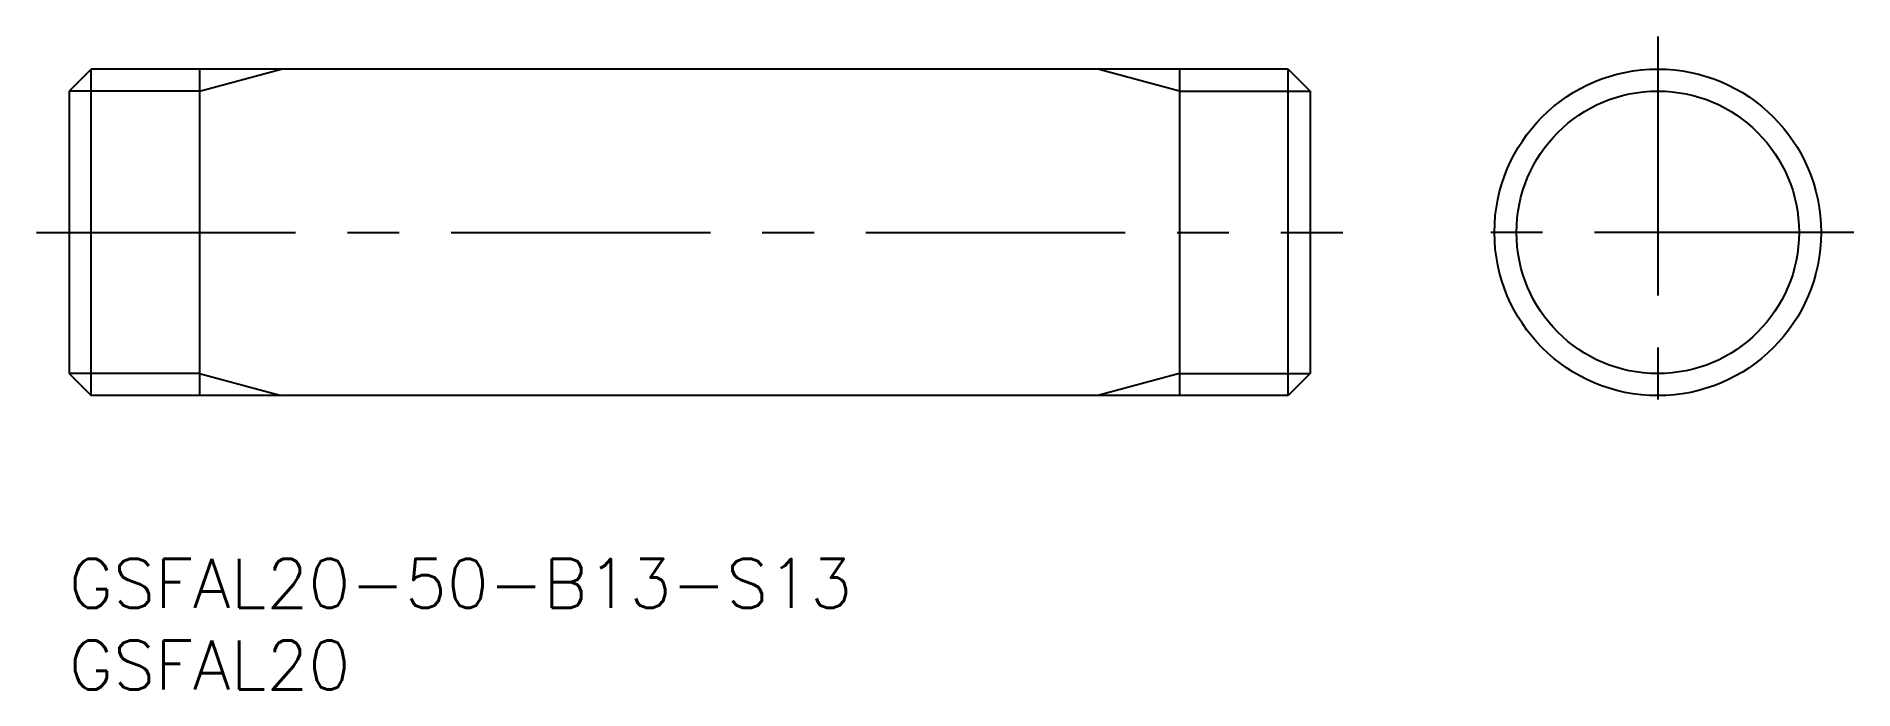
# Model space of a CAD drawing. Extents: x -2 to 109, y -8 to 32.
import ezdxf

# ---------------------------------------------------------------- set-up
doc = ezdxf.new("R2010")
doc.units = 0
doc.header["$LTSCALE"] = 0.5
doc.linetypes.add('CENTER', pattern=[50.8, 31.75, -6.35, 6.35, -6.35])
for name, color, linetype in [('MSM_CENTER', 1, 'CENTER'), ('MSM_CONTINUOUS', 7, 'CONTINUOUS'), ('MSM_NARROW', 5, 'CONTINUOUS'), ('MSM_PART_NUMBER', 7, 'CONTINUOUS')]:
    doc.layers.add(name, color=color, linetype=linetype)
doc.styles.get("Standard").update_dxf_attribs({"font": 'txt.shx', "height": 3, "bigfont": 'bigfont.shx'})

# ---------------------------------------------------------------- blocks, each defined once
blk = doc.blocks.new('*U11')
at = {"layer": 'MSM_PART_NUMBER'}
blk.add_text('GSFAL20-50-B13-S13', height=3, dxfattribs=at).set_placement((0, -3))
blk = doc.blocks.new('*U12')
at = {"layer": 'MSM_PART_NUMBER'}
blk.add_text('GSFAL20', height=3, dxfattribs=at).set_placement((0, -8))

msp = doc.modelspace()

# ---------------------------------------------------------------- linework, layer by layer
at = {"layer": 'MSM_CENTER'}
for p, q in [((97.29, 32), (97.29, 8)), ((-2, 20), (78, 20)), ((109.29, 20), (85.29, 20))]:
    msp.add_line(p, q, dxfattribs=at)
at = {"layer": 'MSM_CONTINUOUS'}
for p, q in [((1.35, 30), (0, 28.65)), ((74.65, 30), (1.35, 30)), ((1.35, 10), (1.35, 30)), ((8, 30), (8, 10)), ((68, 30), (68, 10)), ((74.65, 10), (74.65, 30)), ((74.65, 30), (76, 28.65)), ((0, 28.65), (0, 11.35)), ((76, 28.65), (76, 11.35)), ((0, 11.35), (1.35, 10)), ((76, 11.35), (74.65, 10)), ((74.65, 10), (1.35, 10))]:
    msp.add_line(p, q, dxfattribs=at)
msp.add_circle((97.29, 20), 10, dxfattribs=at)
at = {"layer": 'MSM_NARROW'}
for p, q in [((8, 28.65), (13, 30)), ((68, 28.65), (63, 30)), ((8, 28.65), (0, 28.65)), ((68, 28.65), (76, 28.65)), ((8, 11.35), (0, 11.35)), ((8, 11.35), (13, 10)), ((68, 11.35), (63, 10)), ((68, 11.35), (76, 11.35))]:
    msp.add_line(p, q, dxfattribs=at)
msp.add_circle((97.29, 20), 8.65, dxfattribs=at)

# ---------------------------------------------------------------- block references
at = {"layer": 'MSM_CONTINUOUS'}
for name in ['*U11', '*U12']:
    msp.add_blockref(name, (0, 0), dxfattribs=at)

doc.saveas('drawing.dxf')
